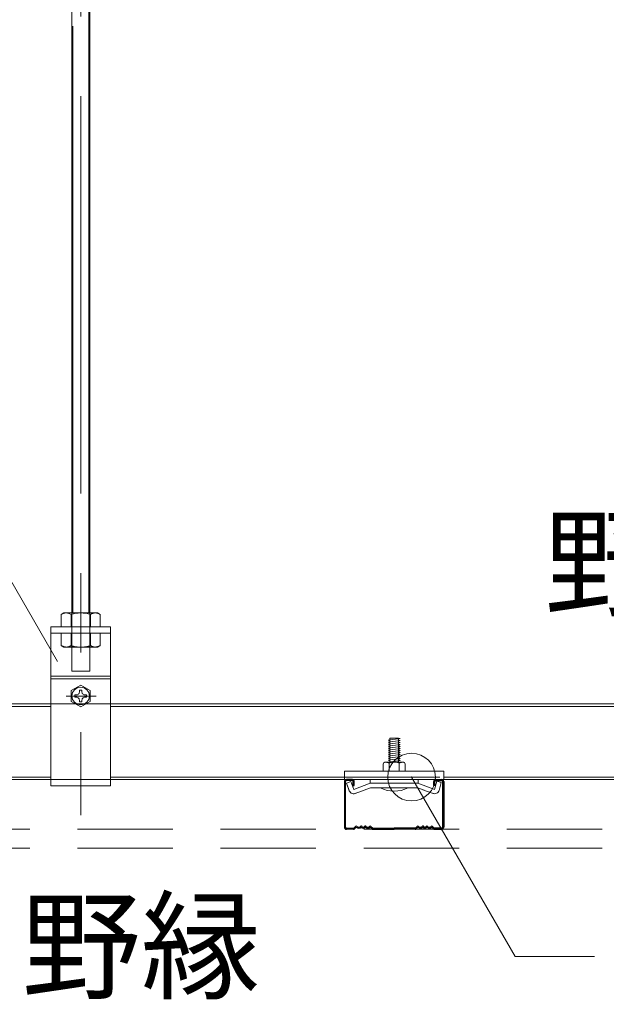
# Model space of a CAD drawing. Units: millimetres, scale not verified. Extents: x -7800 to 7800, y -5387 to 5300.
# Drawn here: x -6987.7 to -6692.4, y -201.4 to 291.6 of the extents above; entities that cross this region are included whole.
import ezdxf
from ezdxf.enums import TextEntityAlignment as Align

# ---------------------------------------------------------------- set-up
doc = ezdxf.new("R2010")
doc.units = ezdxf.units.MM
doc.header["$LTSCALE"] = 40
doc.header["$PDMODE"] = 32
doc.header["$PDSIZE"] = 24
for name, pattern in [('CHAIN1', [8, 5, -1, 1, -1]), ('DASHED1', [1.8, 1.2, -0.6]), ('DOUBLE_CHAIN2', [12.8, 9, -1, 0.6, -0.6, 0.6, -1])]:
    doc.linetypes.add(name, pattern=pattern)
for name, color, linetype, lineweight in [('7-0_中心線', 4, 'CHAIN1', 9), ('7-1_吊り材', 7, 'Continuous', 18), ('7-2_野縁受け', 3, 'Continuous', 18), ('7-3_野縁', 2, 'Continuous', 25), ('7-6_文字・矢印', 7, 'Continuous', 18), ('7-A_クリップ', 7, 'Continuous', 18), ('7-D_パネル', 4, 'Continuous', 9)]:
    doc.layers.add(name, color=color, linetype=linetype, lineweight=lineweight)
doc.styles.add('ＭＳ ゴシック', font='')
doc.styles.get('ＭＳ ゴシック').set_extended_font_data('MS Gothic')

msp = doc.modelspace()

# ---------------------------------------------------------------- linework, layer by layer
at = {"layer": '7-0_中心線'}
for p, q in [((-6956.9, 893.12), (-6956.9, -108.65)), ((-6964.19, -48.72), (-6949.08, -48.72))]:
    msp.add_line(p, q, dxfattribs=at)
at = {"layer": '7-1_吊り材', "linetype": 'DOUBLE_CHAIN2'}
for p, q in [((-6952.85, 810.36), (-6952.85, -0.56)), ((-6960.95, 800.28), (-6960.95, -0.56)), ((-6960.95, -0.56), (-6960.95, -6.92)), ((-6952.85, -0.56), (-6952.85, -6.92))]:
    msp.add_line(p, q, dxfattribs=at)
at = {"layer": '7-1_吊り材'}
for p, q in [((-6952.4, 809.07), (-6952.4, -6.92)), ((-6961.4, 800.28), (-6961.4, -6.92)), ((-6965.39, -6.92), (-6966.7, -7.68)), ((-6966.7, -13.92), (-6966.7, -7.68)), ((-6965.39, -6.92), (-6948.42, -6.92)), ((-6961.8, -13.92), (-6961.8, -7.68)), ((-6952, -13.92), (-6952, -7.68)), ((-6948.42, -6.92), (-6947.1, -7.68)), ((-6947.1, -13.92), (-6947.1, -7.68)), ((-6971.9, -93.92), (-6971.9, -13.92)), ((-6971.9, -13.92), (-6941.9, -13.92)), ((-6941.9, -13.92), (-6941.9, -93.92)), ((-6971.9, -38.72), (-6941.9, -38.72)), ((-6971.9, -40.11), (-6941.9, -40.11)), ((-6956.95, -43.22), (-6961.72, -45.97)), ((-6956.95, -43.22), (-6952.19, -45.97)), ((-6961.72, -45.97), (-6961.72, -51.47)), ((-6959.89, -48.12), (-6959.3, -48.12)), ((-6957.55, -45.78), (-6957.55, -46.34)), ((-6956.35, -45.78), (-6956.35, -46.34)), ((-6956.35, -45.78), (-6956.35, -46.6)), ((-6954.01, -48.12), (-6954.6, -48.12)), ((-6952.19, -45.97), (-6952.19, -51.47)), ((-6956.95, -54.22), (-6961.72, -51.47)), ((-6959.89, -49.32), (-6959.3, -49.32)), ((-6957.55, -51.66), (-6957.55, -51.11)), ((-6956.95, -54.22), (-6952.19, -51.47)), ((-6956.35, -51.66), (-6956.35, -50.85)), ((-6956.35, -51.66), (-6956.35, -51.11)), ((-6954.01, -49.32), (-6954.6, -49.32)), ((-6941.9, -93.92), (-6971.9, -93.92))]:
    msp.add_line(p, q, dxfattribs=at)
at = {"layer": '7-1_吊り材', "linetype": 'DASHED1'}
for p, q in [((-6961.4, -6.92), (-6961.4, -36.17)), ((-6952.4, -6.92), (-6952.4, -36.17)), ((-6971.9, -17.12), (-6941.9, -17.12)), ((-6966.7, -17.12), (-6966.7, -23.36)), ((-6961.8, -17.12), (-6961.8, -23.36)), ((-6952, -17.12), (-6952, -23.36)), ((-6947.1, -17.12), (-6947.1, -23.36)), ((-6965.39, -24.12), (-6966.7, -23.36)), ((-6948.42, -24.12), (-6965.39, -24.12)), ((-6948.42, -24.12), (-6947.1, -23.36)), ((-6952.4, -36.17), (-6961.4, -36.17))]:
    msp.add_line(p, q, dxfattribs=at)
at = {"layer": '7-1_吊り材'}
msp.add_circle((-6956.95, -48.72), 4.4, dxfattribs=at)
for centre, radius, start, end in [((-6963.5, -13.69), 6.81, 96.3429, 118.0413), ((-6964.42, -11.8), 4.88, 57.5712, 88.0446), ((-6956.9, -23.14), 16.22, 72.412, 107.588), ((-6949.39, -11.8), 4.88, 91.9554, 122.4288), ((-6950.31, -13.69), 6.81, 61.9587, 83.6571), ((-6956.95, -48.72), 3, 168.463, 191.5133), ((-6959.15, -46.53), 1.6, 264.363, 6.6734), ((-6956.95, -48.72), 3, 78.463, 101.537), ((-6954.76, -46.53), 1.6, 173.3265, 275.637), ((-6956.95, -48.72), 3, 348.4867, 11.537), ((-6959.15, -50.92), 1.6, 353.3265, 95.637), ((-6956.95, -48.72), 3, 258.463, 281.537), ((-6954.76, -50.92), 1.6, 84.363, 186.6735)]:
    msp.add_arc(centre, radius, start, end, dxfattribs=at)
at = {"layer": '7-1_吊り材', "linetype": 'DASHED1'}
for centre, radius, start, end in [((-6963.5, -17.35), 6.81, 241.9587, 263.6571), ((-6964.42, -19.25), 4.88, 271.9554, 302.4288), ((-6956.9, -7.91), 16.22, 252.412, 287.588), ((-6949.39, -19.25), 4.88, 237.5712, 268.0446), ((-6950.31, -17.35), 6.81, 276.3429, 298.0413)]:
    msp.add_arc(centre, radius, start, end, dxfattribs=at)
at = {"layer": '7-2_野縁受け'}
for p, q in [((-7246.55, -52.72), (-6971.9, -52.72)), ((-7246.55, -53.92), (-6971.9, -53.92)), ((-6941.9, -52.72), (-6071.9, -52.72)), ((-6941.9, -53.92), (-6071.9, -53.92)), ((-7074.25, -89.52), (-6971.9, -89.52)), ((-7074.25, -90.72), (-6971.9, -90.72)), ((-6941.9, -89.52), (-6824.22, -89.52)), ((-6941.9, -90.72), (-6824.22, -90.72)), ((-6774.25, -89.52), (-6525.86, -89.52)), ((-6774.25, -90.72), (-6525.86, -90.72))]:
    msp.add_line(p, q, dxfattribs=at)
at = {"layer": '7-2_野縁受け', "linetype": 'DASHED1'}
for p, q in [((-6971.9, -52.72), (-6941.9, -52.72)), ((-6941.9, -90.72), (-6971.9, -90.72)), ((-6824.22, -89.52), (-6774.25, -89.52)), ((-6824.22, -90.72), (-6774.25, -90.72))]:
    msp.add_line(p, q, dxfattribs=at)
at = {"layer": '7-3_野縁'}
for p, q in [((-6824.26, -90.72), (-6820.26, -90.72)), ((-6824.26, -91.72), (-6824.25, -114.68)), ((-6823.75, -114.7), (-6823.76, -91.72)), ((-6820.26, -90.72), (-6823.26, -90.72)), ((-6820.26, -91.22), (-6823.26, -91.22)), ((-6819.76, -93.72), (-6819.76, -91.72)), ((-6819.26, -93.72), (-6819.26, -91.72)), ((-6779.25, -93.72), (-6779.25, -91.72)), ((-6778.75, -93.72), (-6778.75, -91.72)), ((-6778.25, -90.72), (-6774.25, -90.72)), ((-6778.25, -90.72), (-6775.25, -90.72)), ((-6778.25, -91.22), (-6775.25, -91.22)), ((-6774.75, -114.7), (-6774.75, -91.72)), ((-6774.25, -91.72), (-6774.25, -114.68)), ((-6819.76, -93.72), (-6819.26, -93.72)), ((-6778.75, -93.72), (-6779.25, -93.72)), ((-6823.26, -115.22), (-6819.67, -115.22)), ((-6823.26, -115.22), (-6819.67, -115.22)), ((-6819.67, -115.72), (-6823.26, -115.72)), ((-6819.67, -115.72), (-6823.26, -115.72)), ((-6819.32, -115.08), (-6818.61, -114.37)), ((-6818.61, -114.37), (-6819.32, -115.08)), ((-6818.26, -114.72), (-6818.96, -115.43)), ((-6818.26, -114.72), (-6818.96, -115.43)), ((-6811.26, -114.72), (-6810.55, -115.43)), ((-6810.9, -114.37), (-6810.19, -115.08)), ((-6809.84, -115.22), (-6799.25, -115.22)), ((-6809.84, -115.72), (-6799.25, -115.72)), ((-6788.67, -115.22), (-6799.25, -115.22)), ((-6788.67, -115.72), (-6799.25, -115.72)), ((-6787.61, -114.37), (-6788.31, -115.08)), ((-6787.25, -114.72), (-6787.96, -115.43)), ((-6780.25, -114.72), (-6779.55, -115.43)), ((-6780.25, -114.72), (-6779.55, -115.43)), ((-6779.19, -115.08), (-6779.9, -114.37)), ((-6779.9, -114.37), (-6779.19, -115.08)), ((-6775.25, -115.22), (-6778.84, -115.22)), ((-6775.25, -115.22), (-6778.84, -115.22)), ((-6778.84, -115.72), (-6775.25, -115.72)), ((-6778.84, -115.72), (-6775.25, -115.72))]:
    msp.add_line(p, q, dxfattribs=at)
for centre, radius, start, end in [((-6823.26, -91.72), 1, 90.003, 180.003), ((-6823.26, -91.72), 0.5, 90.003, 180.003), ((-6820.26, -91.72), 1, 0.003, 90.003), ((-6820.26, -91.72), 0.5, 0.003, 90.003), ((-6778.25, -91.72), 1, 89.997, 179.997), ((-6778.25, -91.72), 0.5, 89.997, 179.997), ((-6775.25, -91.72), 1, 359.997, 89.997), ((-6775.25, -91.72), 0.5, 359.997, 89.997), ((-6823.26, -114.72), 1, 177.476, 270), ((-6823.26, -114.72), 1, 177.476, 270), ((-6823.26, -114.72), 0.5, 177.476, 270), ((-6823.26, -114.72), 0.5, 177.476, 270), ((-6819.67, -114.72), 0.5, 270, 315), ((-6819.67, -114.72), 0.5, 270, 315), ((-6819.67, -114.72), 1, 270, 315), ((-6819.67, -114.72), 1, 270, 315), ((-6818.26, -114.72), 0.5, 46.3972, 135), ((-6817.01, -113.41), 1.81, 226.3972, 313.6028), ((-6817.01, -113.41), 1.31, 226.3972, 313.6028), ((-6815.76, -114.72), 0.5, 36.8699, 133.6028), ((-6814.76, -113.97), 1.25, 216.8699, 323.1301), ((-6814.76, -113.97), 0.75, 216.8699, 323.1301), ((-6813.76, -114.72), 0.5, 36.8699, 143.1301), ((-6813.76, -114.72), 0.5, 46.3972, 143.1301), ((-6812.51, -113.41), 1.81, 226.3972, 313.6028), ((-6812.51, -113.41), 1.31, 226.3972, 313.6028), ((-6811.26, -114.72), 0.5, 45, 133.6028), ((-6809.84, -114.72), 1, 225, 270), ((-6809.84, -114.72), 0.5, 225, 270), ((-6788.67, -114.72), 0.5, 270, 315), ((-6788.67, -114.72), 1, 270, 315), ((-6787.25, -114.72), 0.5, 46.3972, 135), ((-6786, -113.41), 1.81, 226.3972, 313.6028), ((-6786, -113.41), 1.31, 226.3972, 313.6028), ((-6784.75, -114.72), 0.5, 36.8699, 143.1301), ((-6784.75, -114.72), 0.5, 36.8699, 133.6028), ((-6783.75, -113.97), 1.25, 216.8699, 323.1301), ((-6783.75, -113.97), 0.75, 216.8699, 323.1301), ((-6782.75, -114.72), 0.5, 46.3972, 143.1301), ((-6781.5, -113.41), 1.81, 226.3972, 313.6028), ((-6781.5, -113.41), 1.31, 226.3972, 313.6028), ((-6780.25, -114.72), 0.5, 45, 133.6028), ((-6778.84, -114.72), 1, 225, 270), ((-6778.84, -114.72), 1, 225, 270), ((-6778.84, -114.72), 0.5, 225, 270), ((-6778.84, -114.72), 0.5, 225, 270), ((-6775.25, -114.72), 1, 270, 2.524), ((-6775.25, -114.72), 1, 270, 2.524), ((-6775.25, -114.72), 0.5, 270, 2.524), ((-6775.25, -114.72), 0.5, 270, 2.524)]:
    msp.add_arc(centre, radius, start, end, dxfattribs=at)
at = {"layer": '7-6_文字・矢印'}
for p, q in [((-7005.1, 31.83), (-6968.61, -31.37)), ((-6790.46, -89.52), (-6738.36, -179.76)), ((-6738.36, -179.76), (-6698.41, -179.76))]:
    msp.add_line(p, q, dxfattribs=at)
at = {"layer": '7-6_文字・矢印', "color": 3}
msp.add_point((-6790.46, -89.52), dxfattribs=at)
at = {"layer": '7-A_クリップ'}
for p, q in [((-6796.22, -70.09), (-6802.22, -70.93)), ((-6802.22, -70.93), (-6801.47, -71.33)), ((-6796.22, -71.09), (-6802.22, -71.93)), ((-6802.22, -71.93), (-6801.47, -72.33)), ((-6801.47, -81.94), (-6801.47, -69.93)), ((-6801.47, -69.93), (-6796.97, -69.93)), ((-6796.22, -70.09), (-6796.97, -69.93)), ((-6796.97, -81.94), (-6796.97, -69.96)), ((-6796.22, -71.09), (-6796.97, -70.69)), ((-6796.22, -72.09), (-6796.97, -71.69)), ((-6796.22, -73.09), (-6796.97, -72.69)), ((-6796.22, -74.09), (-6796.97, -73.69)), ((-6796.22, -75.09), (-6796.97, -74.69)), ((-6796.22, -76.09), (-6796.97, -75.69)), ((-6796.22, -77.09), (-6796.97, -76.69)), ((-6796.22, -78.09), (-6796.97, -77.69)), ((-6796.22, -79.09), (-6796.97, -78.69)), ((-6804.72, -82.94), (-6804.72, -86.44)), ((-6804.06, -82.11), (-6804.53, -82.34)), ((-6804.06, -82.11), (-6804.53, -82.34)), ((-6803.72, -81.94), (-6794.72, -81.94)), ((-6803.37, -82.03), (-6801.72, -82.44)), ((-6803.37, -82.03), (-6801.72, -82.44)), ((-6796.22, -81.09), (-6802.3, -81.94)), ((-6796.22, -79.09), (-6802.22, -79.93)), ((-6802.22, -79.93), (-6801.47, -80.33)), ((-6796.22, -80.09), (-6802.22, -80.93)), ((-6802.22, -80.93), (-6801.47, -81.33)), ((-6801.72, -82.44), (-6801.72, -82.46)), ((-6801.72, -82.46), (-6801.72, -86.44)), ((-6797, -82.33), (-6796.72, -82.43)), ((-6796.22, -80.09), (-6796.97, -79.69)), ((-6796.22, -81.09), (-6796.97, -80.69)), ((-6795.08, -82.03), (-6796.72, -82.43)), ((-6795.08, -82.03), (-6796.72, -82.43)), ((-6794.4, -82.1), (-6793.93, -82.33)), ((-6794.4, -82.1), (-6793.93, -82.33)), ((-6793.72, -82.94), (-6793.72, -86.44)), ((-6824.22, -86.44), (-6824.22, -90.74)), ((-6824.22, -86.44), (-6774.25, -86.44)), ((-6804.72, -86.44), (-6793.72, -86.44)), ((-6774.25, -86.44), (-6774.25, -90.74)), ((-6824.22, -90.74), (-6774.25, -90.74)), ((-6821.02, -91.73), (-6823.18, -92.52)), ((-6821.98, -95.8), (-6823.18, -92.52)), ((-6821.78, -96.36), (-6823.18, -92.52)), ((-6819.58, -95.68), (-6821.02, -91.73)), ((-6811.22, -92.63), (-6819.58, -95.68)), ((-6811.22, -90.74), (-6811.22, -92.63)), ((-6811.22, -92.63), (-6799.22, -92.63)), ((-6787.23, -92.63), (-6799.22, -92.63)), ((-6787.23, -92.63), (-6799.22, -92.63)), ((-6787.23, -92.63), (-6799.22, -92.63)), ((-6787.23, -92.63), (-6779.83, -95.33)), ((-6787.22, -90.74), (-6787.22, -92.63)), ((-6776.62, -96.17), (-6775.56, -92.22)), ((-6818.81, -97.73), (-6811.12, -94.93)), ((-6792.22, -94.93), (-6806.22, -94.93)), ((-6799.22, -94.93), (-6790.08, -94.93)), ((-6799.22, -94.93), (-6789.49, -94.93)), ((-6799.22, -94.93), (-6788.01, -94.93)), ((-6789.74, -94.93), (-6788.01, -94.93)), ((-6789.25, -94.93), (-6787.33, -94.93)), ((-6784.09, -96.11), (-6787.33, -94.93)), ((-6779.64, -97.73), (-6784.83, -95.84)), ((-6780.12, -95.22), (-6778.87, -95.68))]:
    msp.add_line(p, q, dxfattribs=at)
for points in [[(-6796.22, -72.09), (-6802.22, -72.93), (-6801.47, -73.33)], [(-6796.22, -73.09), (-6802.22, -73.93), (-6801.47, -74.33)], [(-6796.22, -74.09), (-6802.22, -74.93), (-6801.47, -75.33)], [(-6796.22, -75.09), (-6802.22, -75.93), (-6801.47, -76.33)], [(-6796.22, -76.09), (-6802.22, -76.93), (-6801.47, -77.33)], [(-6796.22, -77.09), (-6802.22, -77.93), (-6801.47, -78.33)], [(-6796.22, -78.09), (-6802.22, -78.93), (-6801.47, -79.33)], [(-6797, -82.33), (-6796.72, -82.43), (-6796.72, -86.44)], [(-6819.58, -95.68), (-6821.02, -91.73), (-6823.18, -92.52)], [(-6778.87, -95.68), (-6777.78, -91.62), (-6775.56, -92.22)], [(-6799.22, -94.93), (-6810.44, -94.93), (-6811.12, -94.93)]]:
    msp.add_lwpolyline(points, dxfattribs=at)
for centre, radius, start, end in [((-6803.72, -82.94), 1, 90, 180), ((-6803.61, -83), 1, 75.942, 116.6021), ((-6803.61, -83), 1, 75.942, 116.6021), ((-6799.22, -88.44), 6.5, 70.0181, 112.6198), ((-6799.22, -88.44), 6.5, 70.0181, 112.6198), ((-6794.84, -83), 1, 63.7347, 103.8602), ((-6794.84, -83), 1, 63.7347, 103.8602), ((-6794.72, -82.94), 1, 0, 90), ((-6819.62, -95.58), 2.3, 200, 300), ((-6799.22, -80.93), 15.65, 243.4349, 296.565), ((-6778.84, -95.57), 2.3, 245, 345)]:
    msp.add_arc(centre, radius, start, end, dxfattribs=at)
at = {"layer": '7-D_パネル', "linetype": 'DASHED1'}
for p, q in [((-7246.55, -115.72), (-4950.65, -115.72)), ((-7246.55, -125.22), (-4950.65, -125.22))]:
    msp.add_line(p, q, dxfattribs=at)

# ---------------------------------------------------------------- texts
at = {"layer": '7-6_文字・矢印', "style": 'ＭＳ ゴシック'}
for s, p in [('野縁受け', (-6723.59, -17.12)), ('野縁', (-6986.61, -209.69))]:
    msp.add_text(s, height=43.99, dxfattribs=at).set_placement(p, align=Align.BOTTOM_LEFT)

doc.saveas('drawing.dxf')
